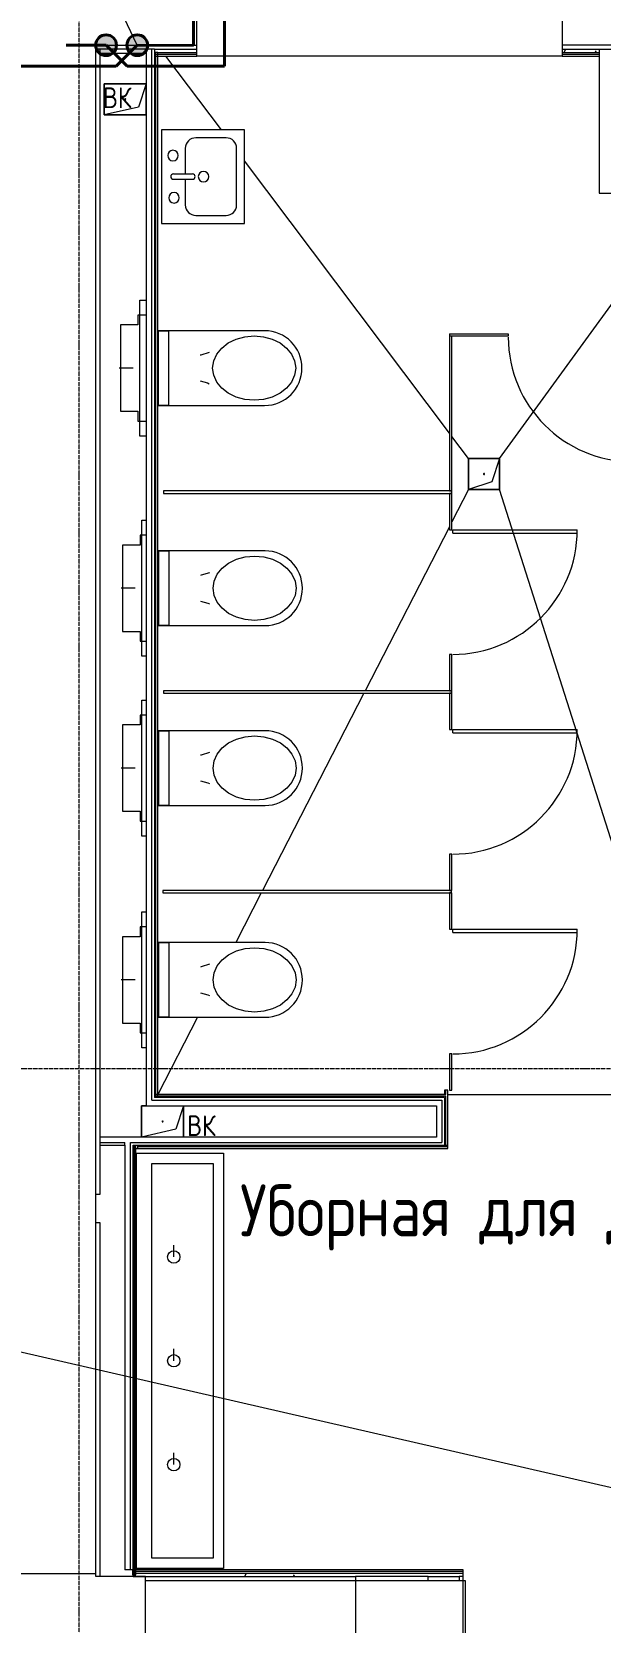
# Model space of a CAD drawing. Header units: millimetres. Extents: x -3929 to 624051, y 52832 to 514950.
# Drawn here: x 177970 to 180709, y 422649 to 430307 of the extents above; entities that cross this region are included whole.
import ezdxf
from ezdxf import colors
from ezdxf.entities.mleader import LeaderData, LeaderLine
from ezdxf.math import Vec2, Vec3

# ---------------------------------------------------------------- set-up
doc = ezdxf.new("R2010")
doc.units = ezdxf.units.MM
for name, pattern in [('ADSK_Линия сетки', [25, 20, -2.5, 0, -2.5]), ('ADSK_Штриховая_ш2 п1', [3, 2, -1]), ('Hidden', [7.14375, 4.7625, -2.38125])]:
    doc.linetypes.add(name, pattern=pattern)
for name, color, linetype, lineweight in [('Аннотация', 7, 'Continuous', 18), ('Двери', 7, 'Continuous', 9), ('Двери открывание', 7, 'Continuous', 9), ('Марки помещений', 7, 'Continuous', 20), ('Обобщенные модели', 7, 'Continuous', 18), ('ОВ-ТЕКСТ', 7, 'Continuous', 25), ('Оси', 253, 'Continuous', 9), ('Перекрытие', 7, 'Continuous', 18), ('Сантехника', 7, 'Continuous', 18), ('Стены внутренние', 7, 'Continuous', 18), ('Стены несущие', 7, 'Continuous', 30), ('Стены отделка', 7, 'Continuous', 30), ('Стены штриховка', 7, 'Continuous', 9)]:
    doc.layers.add(name, color=color, linetype=linetype, lineweight=lineweight)
doc.layers.add('стояки', color=7, linetype='Continuous')
doc.layers.add('т11.1', color=1, linetype='Continuous', true_color=0xff0000)
doc.layers.add('т21.1', color=5, linetype='Continuous', true_color=0x0000ff)
doc.styles.add('GOST Common_2', font='GOST_Common.ttf', dxfattribs={"width": 0.9, "height": 250})
doc.styles.add('GOST Common_4', font='GOST_Common.ttf', dxfattribs={"width": 0.9, "height": 200})
doc.styles.add('СТИЛЬ', font='simplex.shx', dxfattribs={"width": 0.65})

# ---------------------------------------------------------------- blocks, each defined once
blk = doc.blocks.new('4 этаж')
at = {"layer": 'Двери', "color": 253, "lineweight": 0}
for p, q in [((370737.5, 17678.1), (370737.5, 17694.1)), ((370737.5, 17694.1), (371337.5, 17694.1)), ((371337.5, 17678.1), (371337.5, 17694.1)), ((370737.5, 17678.1), (371337.5, 17678.1)), ((370737.5, 16716.1), (370737.5, 16732.1)), ((370737.5, 16732.1), (371337.5, 16732.1)), ((370737.5, 16716.1), (371337.5, 16716.1)), ((371337.5, 16716.1), (371337.5, 16732.1)), ((370737.5, 15754.1), (370737.5, 15770.1)), ((370737.5, 15770.1), (371337.5, 15770.1)), ((370737.5, 15754.1), (371337.5, 15754.1)), ((371337.5, 15754.1), (371337.5, 15770.1))]:
    blk.add_line(p, q, dxfattribs=at)
at = {"layer": 'Двери открывание', "color": 253, "lineweight": 0}
for centre, start, end in [((371605.2, 18622.1), 180, 270), ((370737.5, 17694.1), 270, 0), ((370737.5, 16732.1), 270, 0), ((370737.5, 15770.1), 270, 0)]:
    blk.add_arc(centre, 600, start, end, dxfattribs=at)
at = {"layer": 'Обобщенные модели', "color": 253, "lineweight": 0}
for p, q in [((369058.5, 19692), (369058.5, 19842)), ((369058.5, 19842), (369260.9, 19842)), ((369260.9, 19842), (369058.5, 19842)), ((369058.5, 19842), (369058.5, 19692)), ((369260.9, 19842), (369223.4, 19729.5)), ((369260.9, 19842), (369260.9, 19692)), ((369260.9, 19692), (369260.9, 19842)), ((369223.4, 19729.5), (369058.5, 19692)), ((369260.9, 19692), (369058.5, 19692)), ((369058.5, 19692), (369260.9, 19692)), ((370721.5, 18638.1), (370721.5, 17881.1)), ((370721.5, 18638.1), (371005.2, 18638.1)), ((370733.5, 18626.1), (370721.5, 18626.1)), ((371005.2, 18626.1), (370721.5, 18626.1)), ((370733.5, 17881.1), (370733.5, 18626.1)), ((371005.2, 18638.1), (371005.2, 18626.1)), ((370813.5, 17887.5), (370813.5, 18037.5)), ((370813.5, 18037.5), (370963.5, 18037.5)), ((370963.5, 18037.5), (370813.5, 18037.5)), ((370813.5, 18037.5), (370813.5, 17887.5)), ((370963.5, 18037.5), (370926, 17925)), ((370963.5, 18037.5), (370963.5, 17887.5)), ((370963.5, 17887.5), (370963.5, 18037.5)), ((370926, 17925), (370813.5, 17887.5)), ((370733.5, 17881.1), (369343.5, 17881.1)), ((369343.5, 17881.1), (369343.5, 17869.1)), ((369343.5, 17869.1), (370733.5, 17869.1)), ((370721.5, 17881.1), (370733.5, 17881.1)), ((370733.5, 17869.1), (370721.5, 17869.1)), ((370721.5, 17869.1), (370721.5, 17694.1)), ((370733.5, 17869.1), (370733.5, 17881.1)), ((370733.5, 17694.1), (370733.5, 17869.1)), ((370963.5, 17887.5), (370813.5, 17887.5)), ((370813.5, 17887.5), (370963.5, 17887.5)), ((370721.5, 17694.1), (370733.5, 17694.1)), ((370733.5, 17094.1), (370721.5, 17094.1)), ((370721.5, 17094.1), (370721.5, 16919.1)), ((370733.5, 16919.1), (370733.5, 17094.1)), ((370733.5, 16919.1), (369343.5, 16919.1)), ((369343.5, 16919.1), (369343.5, 16907.1)), ((369343.5, 16907.1), (370733.5, 16907.1)), ((370721.5, 16919.1), (370733.5, 16919.1)), ((370733.5, 16907.1), (370721.5, 16907.1)), ((370721.5, 16907.1), (370721.5, 16732.1)), ((370733.5, 16907.1), (370733.5, 16919.1)), ((370733.5, 16732.1), (370733.5, 16907.1)), ((370721.5, 16732.1), (370733.5, 16732.1)), ((370733.5, 16132.1), (370721.5, 16132.1)), ((370721.5, 16132.1), (370721.5, 15957.1)), ((370733.5, 15957.1), (370733.5, 16132.1)), ((370731.5, 15957.1), (369341.5, 15957.1)), ((369341.5, 15957.1), (369341.5, 15945.1)), ((369341.5, 15945.1), (370731.5, 15945.1)), ((370721.5, 15957.1), (370733.5, 15957.1)), ((370733.5, 15945.1), (370721.5, 15945.1)), ((370721.5, 15945.1), (370721.5, 15770.1)), ((370731.5, 15945.1), (370731.5, 15957.1)), ((370733.5, 15770.1), (370733.5, 15945.1)), ((370721.5, 15770.1), (370733.5, 15770.1)), ((370733.5, 15170.1), (370721.5, 15170.1)), ((370721.5, 15170.1), (370721.5, 14995.1)), ((370733.5, 14995.1), (370733.5, 15170.1)), ((370721.5, 14995.1), (370733.5, 14995.1)), ((369238.5, 14770.1), (369238.5, 14920.1)), ((369238.5, 14920.1), (369261.1, 14920.1)), ((369261.1, 14920.1), (369238.5, 14920.1)), ((369238.5, 14920.1), (369238.5, 14770.1)), ((369440.9, 14920.1), (369403.4, 14807.6)), ((369440.9, 14920.1), (369440.9, 14770.1)), ((369440.9, 14770.1), (369440.9, 14920.1)), ((369403.4, 14807.6), (369238.5, 14770.1))]:
    blk.add_line(p, q, dxfattribs=at)
for centre, start, end in [((369159.7, 19767), 0, 180), ((369159.7, 19767), 120, 180), ((369159.7, 19767), 180, 0), ((369159.7, 19767), 240, 345), ((369159.7, 19767), 15, 90), ((370888.5, 17962.5), 0, 180), ((370888.5, 17962.5), 120, 180), ((370888.5, 17962.5), 180, 0), ((370888.5, 17962.5), 240, 345), ((370888.5, 17962.5), 15, 90), ((369339.7, 14845.1), 0, 180), ((369339.7, 14845.1), 120, 180), ((369339.7, 14845.1), 180, 0), ((369339.7, 14845.1), 240, 345), ((369339.7, 14845.1), 15, 90)]:
    blk.add_arc(centre, 2.5, start, end, dxfattribs=at)
at = {"layer": 'Оси', "color": 253, "linetype": 'ADSK_Линия сетки', "lineweight": 0}
for p, q in [((368938.1, -2196.5), (368938.1, 23921.3)), ((351673.8, 15100), (417903.5, 15100))]:
    blk.add_line(p, q, dxfattribs=at)
at = {"layer": 'Перекрытие', "color": 253, "lineweight": 0}
for p, q in [((369261.2, 19987.5), (369038.5, 19987.5)), ((369623.1, 19619.5), (369356, 19974.5)), ((370721.5, 18159.8), (369734.6, 19471.4)), ((370963.5, 18037.5), (371890.5, 19314.5)), ((370813.5, 18037.5), (370733.5, 18143.8)), ((370813.5, 17887.5), (370733.5, 17731.9)), ((371890.5, 14975.1), (370963.5, 17887.5)), ((370721.5, 17708.6), (370315.6, 16919.1)), ((370309.5, 16907.1), (369821, 15957.1)), ((369814.9, 15945.1), (369692.3, 15706.6)), ((369507.2, 15346.6), (369316.1, 14975.1)), ((370713.5, 14975.1), (371890.5, 14975.1)), ((369210.5, 14715.1), (369218.5, 14715.1)), ((370269.6, 12633.3), (369257, 12633.3)), ((370798.5, 12633.3), (370788.1, 12633.3)), ((370798.5, 12333.3), (370798.5, 12633.3))]:
    blk.add_line(p, q, dxfattribs=at)
at = {"layer": 'Сантехника', "color": 253, "lineweight": 0}
for p, q in [((369334.6, 19619.5), (369334.6, 19169.5)), ((369734.6, 19619.5), (369334.6, 19619.5)), ((369734.6, 19619.5), (369334.6, 19619.5)), ((369334.6, 19619.5), (369334.6, 19169.5)), ((369734.6, 19169.5), (369734.6, 19619.5)), ((369734.6, 19169.5), (369734.6, 19619.5)), ((369448.9, 19530.6), (369448.9, 19407.2)), ((369645.7, 19581.4), (369499.7, 19581.4)), ((369696.5, 19258.4), (369696.5, 19530.6)), ((369391.7, 19407.2), (369483.8, 19407.2)), ((369391.7, 19381.8), (369483.8, 19381.8)), ((369448.9, 19381.8), (369448.9, 19258.4)), ((369334.6, 19169.5), (369734.6, 19169.5)), ((369334.6, 19169.5), (369734.6, 19169.5)), ((369499.7, 19207.6), (369645.7, 19207.6)), ((369230.1, 18145), (369230.1, 18800)), ((369230.1, 18800), (369261.1, 18800)), ((369221.1, 18727.5), (369221.1, 18680.5)), ((369261.1, 18727.5), (369221.1, 18727.5)), ((369136.1, 18680.5), (369136.1, 18264.5)), ((369221.1, 18680.5), (369136.1, 18680.5)), ((369831.3, 18652.5), (369318.3, 18652.5)), ((369318.3, 18652.5), (369318.3, 18292.5)), ((369318.3, 18292.5), (369318.3, 18652.5)), ((369318.3, 18652.5), (369368.3, 18652.5)), ((369368.3, 18652.5), (369368.3, 18292.5)), ((369656.1, 18593.7), (369694, 18612.2)), ((369694, 18612.2), (369736.3, 18623.6)), ((369736.3, 18623.6), (369780.8, 18627.5)), ((369780.8, 18627.5), (369825.3, 18623.6)), ((369825.3, 18623.6), (369867.5, 18612.2)), ((369867.5, 18612.2), (369905.5, 18593.7)), ((369318.3, 18572.5), (369317.3, 18572.5)), ((369317.3, 18572.5), (369317.3, 18552.5)), ((369317.3, 18572.5), (369317.3, 18552.5)), ((369317.3, 18552.5), (369318.3, 18552.5)), ((369523.1, 18534.8), (369520.5, 18534.3)), ((369564.5, 18547.5), (369523.1, 18534.8)), ((369585.8, 18507), (369600.6, 18539.8)), ((369600.6, 18539.8), (369624.4, 18569.2)), ((369624.4, 18569.2), (369656.1, 18593.7)), ((369905.5, 18593.7), (369937.1, 18569.2)), ((369937.1, 18569.2), (369960.9, 18539.8)), ((369960.9, 18539.8), (369975.7, 18507)), ((369197.8, 18472.5), (369129.8, 18472.5)), ((369318.3, 18527.5), (369317.3, 18527.5)), ((369317.3, 18527.5), (369317.3, 18417.5)), ((369317.3, 18527.5), (369317.3, 18525.7)), ((369580.8, 18472.5), (369585.8, 18507)), ((369585.8, 18438), (369580.8, 18472.5)), ((369975.7, 18507), (369980.8, 18472.5)), ((369980.8, 18472.5), (369975.7, 18438)), ((369317.3, 18419.4), (369317.3, 18417.5)), ((369317.3, 18417.5), (369318.3, 18417.5)), ((369318.3, 18392.5), (369317.3, 18392.5)), ((369317.3, 18392.5), (369317.3, 18372.5)), ((369317.3, 18392.5), (369317.3, 18372.5)), ((369520.5, 18410.8), (369555.9, 18400.9)), ((369555.9, 18400.9), (369564.5, 18397.5)), ((369600.6, 18405.3), (369585.8, 18438)), ((369624.4, 18375.9), (369600.6, 18405.3)), ((369960.9, 18405.3), (369937.1, 18375.9)), ((369975.7, 18438), (369960.9, 18405.3)), ((369317.3, 18372.5), (369318.3, 18372.5)), ((369656.1, 18351.3), (369624.4, 18375.9)), ((369694, 18332.9), (369656.1, 18351.3)), ((369736.3, 18321.4), (369694, 18332.9)), ((369780.8, 18317.5), (369736.3, 18321.4)), ((369825.3, 18321.4), (369780.8, 18317.5)), ((369867.5, 18332.9), (369825.3, 18321.4)), ((369905.5, 18351.3), (369867.5, 18332.9)), ((369937.1, 18375.9), (369905.5, 18351.3)), ((369136.1, 18264.5), (369221.1, 18264.5)), ((369221.1, 18264.5), (369221.1, 18217.5)), ((369318.3, 18292.5), (369831.3, 18292.5)), ((369368.3, 18292.5), (369318.3, 18292.5)), ((369221.1, 18217.5), (369261.1, 18217.5)), ((369261.1, 18145), (369230.1, 18145)), ((369240.1, 17085), (369240.1, 17740)), ((369240.1, 17740), (369261.1, 17740)), ((369146.1, 17620.5), (369146.1, 17204.5)), ((369231.1, 17620.5), (369146.1, 17620.5)), ((369231.1, 17667.5), (369231.1, 17620.5)), ((369261.1, 17667.5), (369231.1, 17667.5)), ((369833.2, 17592.5), (369320.1, 17592.5)), ((369320.1, 17592.5), (369320.1, 17232.5)), ((369320.1, 17232.5), (369320.1, 17592.5)), ((369320.1, 17592.5), (369370.1, 17592.5)), ((369370.1, 17592.5), (369370.1, 17232.5)), ((369657.9, 17533.7), (369695.9, 17552.2)), ((369695.9, 17552.2), (369738.1, 17563.6)), ((369738.1, 17563.6), (369782.6, 17567.5)), ((369782.6, 17567.5), (369827.1, 17563.6)), ((369827.1, 17563.6), (369869.4, 17552.2)), ((369869.4, 17552.2), (369907.3, 17533.7)), ((369320.1, 17512.5), (369319.1, 17512.5)), ((369319.1, 17512.5), (369319.1, 17492.5)), ((369319.1, 17512.5), (369319.1, 17492.5)), ((369319.1, 17492.5), (369320.1, 17492.5)), ((369320.1, 17467.5), (369319.1, 17467.5)), ((369319.1, 17467.5), (369319.1, 17357.5)), ((369319.1, 17467.5), (369319.1, 17465.7)), ((369525, 17474.8), (369522.4, 17474.3)), ((369566.4, 17487.5), (369525, 17474.8)), ((369587.7, 17447), (369602.4, 17479.8)), ((369602.4, 17479.8), (369626.3, 17509.2)), ((369626.3, 17509.2), (369657.9, 17533.7)), ((369907.3, 17533.7), (369939, 17509.2)), ((369939, 17509.2), (369962.8, 17479.8)), ((369962.8, 17479.8), (369977.6, 17447)), ((369207.8, 17412.5), (369139.8, 17412.5)), ((369582.6, 17412.5), (369587.7, 17447)), ((369587.7, 17378), (369582.6, 17412.5)), ((369977.6, 17447), (369982.6, 17412.5)), ((369982.6, 17412.5), (369977.6, 17378)), ((369319.1, 17359.4), (369319.1, 17357.5)), ((369319.1, 17357.5), (369320.1, 17357.5)), ((369320.1, 17332.5), (369319.1, 17332.5)), ((369319.1, 17332.5), (369319.1, 17312.5)), ((369319.1, 17332.5), (369319.1, 17312.5)), ((369319.1, 17312.5), (369320.1, 17312.5)), ((369522.4, 17350.8), (369557.8, 17340.9)), ((369557.8, 17340.9), (369566.4, 17337.5)), ((369602.4, 17345.3), (369587.7, 17378)), ((369626.3, 17315.9), (369602.4, 17345.3)), ((369657.9, 17291.3), (369626.3, 17315.9)), ((369939, 17315.9), (369907.3, 17291.3)), ((369962.8, 17345.3), (369939, 17315.9)), ((369977.6, 17378), (369962.8, 17345.3)), ((369320.1, 17232.5), (369833.2, 17232.5)), ((369370.1, 17232.5), (369320.1, 17232.5)), ((369695.9, 17272.9), (369657.9, 17291.3)), ((369738.1, 17261.4), (369695.9, 17272.9)), ((369782.6, 17257.5), (369738.1, 17261.4)), ((369827.1, 17261.4), (369782.6, 17257.5)), ((369869.4, 17272.9), (369827.1, 17261.4)), ((369907.3, 17291.3), (369869.4, 17272.9)), ((369146.1, 17204.5), (369231.1, 17204.5)), ((369231.1, 17204.5), (369231.1, 17157.5)), ((369231.1, 17157.5), (369261.1, 17157.5)), ((369261.1, 17085), (369240.1, 17085)), ((369240.1, 16219.1), (369240.1, 16874.1)), ((369240.1, 16874.1), (369261.1, 16874.1)), ((369231.1, 16801.6), (369231.1, 16754.6)), ((369261.1, 16801.6), (369231.1, 16801.6)), ((369146.1, 16754.6), (369146.1, 16338.6)), ((369231.1, 16754.6), (369146.1, 16754.6)), ((369833.2, 16726.6), (369320.1, 16726.6)), ((369320.1, 16726.6), (369320.1, 16366.6)), ((369320.1, 16366.6), (369320.1, 16726.6)), ((369320.1, 16726.6), (369370.1, 16726.6)), ((369370.1, 16726.6), (369370.1, 16366.6)), ((369695.9, 16686.3), (369738.1, 16697.8)), ((369738.1, 16697.8), (369782.6, 16701.6)), ((369782.6, 16701.6), (369827.1, 16697.8)), ((369827.1, 16697.8), (369869.4, 16686.3)), ((369320.1, 16646.6), (369319.1, 16646.6)), ((369319.1, 16646.6), (369319.1, 16626.6)), ((369319.1, 16646.6), (369319.1, 16626.6)), ((369319.1, 16626.6), (369320.1, 16626.6)), ((369566.4, 16621.6), (369525, 16608.9)), ((369602.4, 16613.9), (369626.3, 16643.3)), ((369626.3, 16643.3), (369657.9, 16667.8)), ((369657.9, 16667.8), (369695.9, 16686.3)), ((369869.4, 16686.3), (369907.3, 16667.8)), ((369907.3, 16667.8), (369939, 16643.3)), ((369939, 16643.3), (369962.8, 16613.9)), ((369207.8, 16546.6), (369139.8, 16546.6)), ((369320.1, 16601.6), (369319.1, 16601.6)), ((369319.1, 16601.6), (369319.1, 16491.6)), ((369319.1, 16601.6), (369319.1, 16599.8)), ((369525, 16608.9), (369522.4, 16608.4)), ((369582.6, 16546.6), (369587.7, 16581.1)), ((369587.7, 16512.2), (369582.6, 16546.6)), ((369587.7, 16581.1), (369602.4, 16613.9)), ((369962.8, 16613.9), (369977.6, 16581.1)), ((369977.6, 16581.1), (369982.6, 16546.6)), ((369982.6, 16546.6), (369977.6, 16512.2)), ((369319.1, 16493.5), (369319.1, 16491.6)), ((369319.1, 16491.6), (369320.1, 16491.6)), ((369320.1, 16466.6), (369319.1, 16466.6)), ((369319.1, 16466.6), (369319.1, 16446.6)), ((369319.1, 16466.6), (369319.1, 16446.6)), ((369522.4, 16484.9), (369557.8, 16475)), ((369557.8, 16475), (369566.4, 16471.7)), ((369602.4, 16479.4), (369587.7, 16512.2)), ((369626.3, 16450), (369602.4, 16479.4)), ((369962.8, 16479.4), (369939, 16450)), ((369977.6, 16512.2), (369962.8, 16479.4)), ((369319.1, 16446.6), (369320.1, 16446.6)), ((369657.9, 16425.5), (369626.3, 16450)), ((369695.9, 16407), (369657.9, 16425.5)), ((369738.1, 16395.5), (369695.9, 16407)), ((369782.6, 16391.6), (369738.1, 16395.5)), ((369827.1, 16395.5), (369782.6, 16391.6)), ((369869.4, 16407), (369827.1, 16395.5)), ((369907.3, 16425.5), (369869.4, 16407)), ((369939, 16450), (369907.3, 16425.5)), ((369146.1, 16338.6), (369231.1, 16338.6)), ((369231.1, 16338.6), (369231.1, 16291.6)), ((369320.1, 16366.6), (369833.2, 16366.6)), ((369370.1, 16366.6), (369320.1, 16366.6)), ((369231.1, 16291.6), (369261.1, 16291.6)), ((369261.1, 16219.1), (369240.1, 16219.1)), ((369240.1, 15199.1), (369240.1, 15854.1)), ((369240.1, 15854.1), (369261.1, 15854.1)), ((369231.1, 15781.6), (369231.1, 15734.6)), ((369261.1, 15781.6), (369231.1, 15781.6)), ((369146.1, 15734.6), (369146.1, 15318.6)), ((369231.1, 15734.6), (369146.1, 15734.6)), ((369833.2, 15706.6), (369320.1, 15706.6)), ((369320.1, 15706.6), (369320.1, 15346.6)), ((369320.1, 15346.6), (369320.1, 15706.6)), ((369320.1, 15706.6), (369370.1, 15706.6)), ((369370.1, 15706.6), (369370.1, 15346.6)), ((369320.1, 15626.6), (369319.1, 15626.6)), ((369319.1, 15626.6), (369319.1, 15606.6)), ((369319.1, 15626.6), (369319.1, 15606.6)), ((369602.4, 15593.9), (369626.3, 15623.3)), ((369626.3, 15623.3), (369657.9, 15647.8)), ((369657.9, 15647.8), (369695.9, 15666.3)), ((369695.9, 15666.3), (369738.1, 15677.8)), ((369738.1, 15677.8), (369782.6, 15681.6)), ((369782.6, 15681.6), (369827.1, 15677.8)), ((369827.1, 15677.8), (369869.4, 15666.3)), ((369869.4, 15666.3), (369907.3, 15647.8)), ((369907.3, 15647.8), (369939, 15623.3)), ((369939, 15623.3), (369962.8, 15593.9)), ((369319.1, 15606.6), (369320.1, 15606.6)), ((369320.1, 15581.6), (369319.1, 15581.6)), ((369319.1, 15581.6), (369319.1, 15471.6)), ((369319.1, 15581.6), (369319.1, 15579.8)), ((369525, 15588.9), (369522.4, 15588.4)), ((369566.4, 15601.6), (369525, 15588.9)), ((369582.6, 15526.6), (369587.7, 15561.1)), ((369587.7, 15561.1), (369602.4, 15593.9)), ((369962.8, 15593.9), (369977.6, 15561.1)), ((369977.6, 15561.1), (369982.6, 15526.6)), ((369207.8, 15526.6), (369139.8, 15526.6)), ((369319.1, 15473.5), (369319.1, 15471.6)), ((369319.1, 15471.6), (369320.1, 15471.6)), ((369587.7, 15492.2), (369582.6, 15526.6)), ((369602.4, 15459.4), (369587.7, 15492.2)), ((369977.6, 15492.2), (369962.8, 15459.4)), ((369982.6, 15526.6), (369977.6, 15492.2)), ((369320.1, 15446.6), (369319.1, 15446.6)), ((369319.1, 15446.6), (369319.1, 15426.6)), ((369319.1, 15446.6), (369319.1, 15426.6)), ((369319.1, 15426.6), (369320.1, 15426.6)), ((369522.4, 15464.9), (369557.8, 15455)), ((369557.8, 15455), (369566.4, 15451.7)), ((369626.3, 15430), (369602.4, 15459.4)), ((369657.9, 15405.5), (369626.3, 15430)), ((369695.9, 15387), (369657.9, 15405.5)), ((369907.3, 15405.5), (369869.4, 15387)), ((369939, 15430), (369907.3, 15405.5)), ((369962.8, 15459.4), (369939, 15430)), ((369146.1, 15318.6), (369231.1, 15318.6)), ((369231.1, 15318.6), (369231.1, 15271.6)), ((369320.1, 15346.6), (369833.2, 15346.6)), ((369370.1, 15346.6), (369320.1, 15346.6)), ((369738.1, 15375.5), (369695.9, 15387)), ((369782.6, 15371.6), (369738.1, 15375.5)), ((369827.1, 15375.5), (369782.6, 15371.6)), ((369869.4, 15387), (369827.1, 15375.5)), ((369231.1, 15271.6), (369261.1, 15271.6)), ((369261.1, 15199.1), (369240.1, 15199.1)), ((369213.5, 14692.6), (369633.5, 14692.6)), ((369213.5, 12692.6), (369213.5, 14692.6)), ((369288.5, 14642.6), (369583.5, 14642.6)), ((369288.5, 12742.6), (369288.5, 14642.6)), ((369583.5, 14642.6), (369583.5, 12742.6)), ((369633.5, 14692.6), (369633.5, 12692.6)), ((369393.5, 14192.6), (369393.5, 14249.6)), ((369393.5, 13692.6), (369393.5, 13749.6)), ((369393.5, 13192.6), (369393.5, 13249.6)), ((369583.5, 12742.6), (369288.5, 12742.6)), ((369633.5, 12692.6), (369213.5, 12692.6))]:
    blk.add_line(p, q, dxfattribs=at)
for centre in [(369393.5, 14192.6), (369393.5, 13692.6), (369393.5, 13192.6)]:
    blk.add_circle(centre, 30, dxfattribs=at)
for centre, radius, start, end in [((369499.7, 19530.6), 50.8, 90, 180), ((369645.7, 19530.6), 50.8, 0, 90), ((369389.6, 19496.1), 25.4, 90, 270), ((369389.6, 19496.1), 25.4, 270, 90), ((369391.7, 19394.5), 12.7, 90, 270), ((369483.8, 19394.5), 12.7, 270, 90), ((369536.9, 19394.5), 25.4, 90, 270), ((369536.9, 19394.5), 25.4, 270, 90), ((369394.8, 19292.9), 25.4, 90, 270), ((369394.8, 19292.9), 25.4, 270, 90), ((369499.7, 19258.4), 50.8, 180, 270), ((369645.7, 19258.4), 50.8, 270, 0), ((369831.3, 18472.5), 180, 270, 90), ((369833.2, 17412.5), 180, 270, 90), ((369833.2, 16546.6), 180, 270, 90), ((369833.2, 15526.6), 180, 270, 90)]:
    blk.add_arc(centre, radius, start, end, dxfattribs=at)
at = {"layer": 'Стены внутренние', "color": 253, "linetype": 'Continuous', "lineweight": 0}
for p, q in [((371279.1, 20002.9), (371273.2, 19992.5)), ((371430.3, 19992.5), (371425.6, 20000.6)), ((369559.4, 12666.6), (369558.5, 12668.3)), ((369742.8, 12668.3), (369734.3, 12653.6)), ((369973.6, 12661.7), (369968.9, 12653.5))]:
    blk.add_line(p, q, dxfattribs=at)
at = {"layer": 'Стены внутренние', "color": 253, "lineweight": 0}
for p, q in [((371264.6, 19974.5), (369504.6, 19974.5)), ((369195.5, 12662.6), (369195.5, 12686.3)), ((369198.5, 12662.6), (369195.5, 12662.6))]:
    blk.add_line(p, q, dxfattribs=at)
at = {"layer": 'Стены несущие', "color": 253, "lineweight": 0}
for p, q in [((369504.6, 20027.5), (369504.6, 20437.5)), ((371264.6, 20437.5), (371264.6, 20027.5)), ((369018.5, 20027.5), (369504.6, 20027.5)), ((369018.5, 12653.8), (369018.5, 20027.5)), ((371963.5, 20027.5), (371264.6, 20027.5)), ((368128.1, 12668.8), (369018.5, 12668.8)), ((369257, 12653.8), (369018.5, 12653.8)), ((369257, 12008.8), (369257, 12653.8)), ((370788.1, 12633.3), (370269.6, 12633.3)), ((370269.6, 12633.3), (370269.6, 12253.3)), ((370788.1, 12333.3), (370788.1, 12633.3))]:
    blk.add_line(p, q, dxfattribs=at)
at = {"layer": 'Стены отделка', "color": 253, "lineweight": 0}
for p, q in [((369301.1, 20007.5), (369018.5, 20007.5)), ((369038.5, 14495.1), (369038.5, 20007.5)), ((369261.1, 20007.5), (369261.1, 14920.1)), ((369301.1, 20007.5), (369301.1, 14960.1)), ((369316.1, 19992.5), (369301.1, 19992.5)), ((369316.1, 14960.1), (369316.1, 19992.5)), ((369504.6, 19974.5), (369504.6, 20027.5)), ((371264.6, 20027.5), (371264.6, 19974.5)), ((371443.5, 20007.5), (371443.5, 19314.5)), ((369301.1, 19974.5), (369504.6, 19974.5)), ((371264.6, 19974.5), (371443.5, 19974.5)), ((371443.5, 19314.5), (371890.5, 19314.5)), ((370698.5, 14975.1), (369301.1, 14975.1)), ((370698.5, 14960.1), (369301.1, 14960.1)), ((370698.5, 14995.1), (370698.5, 14975.1)), ((370713.5, 14995.1), (370698.5, 14995.1)), ((370698.5, 14960.1), (370698.5, 14730.1)), ((370713.5, 14715.1), (370713.5, 14995.1)), ((369261.1, 14920.1), (370658.5, 14920.1)), ((370658.5, 14920.1), (370658.5, 14770.1)), ((370658.5, 14770.1), (369038.5, 14770.1)), ((369038.5, 14730.1), (369158.5, 14730.1)), ((369158.5, 14730.1), (369158.5, 12686.3)), ((369198.5, 14730.1), (370713.5, 14730.1)), ((369198.5, 12653.3), (369198.5, 14730.1)), ((369210.5, 14724.1), (369198.5, 14724.1)), ((369210.5, 12662.6), (369210.5, 14724.1)), ((369218.5, 14730.1), (369218.5, 14715.1)), ((369218.5, 14715.1), (370713.5, 14715.1)), ((369018.5, 14495.1), (369038.5, 14495.1)), ((369038.5, 14357.6), (369018.5, 14357.6)), ((369038.5, 12653.8), (369038.5, 14357.6)), ((370788.1, 12686.3), (369158.5, 12686.3)), ((369198.5, 12662.6), (369210.5, 12662.6)), ((369198.5, 12653.3), (370269.6, 12653.3)), ((370269.6, 12653.3), (370269.6, 12633.3)), ((370618.5, 12633.3), (370618.5, 12653.3)), ((370618.5, 12653.3), (370768.5, 12653.3)), ((370768.5, 12653.3), (370768.5, 12633.3)), ((370788.1, 12633.3), (370788.1, 12686.3))]:
    blk.add_line(p, q, dxfattribs=at)
at = {"layer": 'Стены штриховка', "color": 253, "lineweight": 0}
for p, q in [((369288.1, 14947.1), (369288.1, 20007.5)), ((369301.1, 20007.5), (369504.6, 20007.5)), ((369307.1, 14960.1), (369307.1, 19992.5)), ((369316.1, 19992.5), (369504.6, 19992.5)), ((371264.6, 20007.5), (371529.5, 20007.5)), ((371264.6, 19992.5), (371443.5, 19992.5)), ((369301.1, 19983.5), (369504.6, 19983.5)), ((371264.6, 19983.5), (371443.5, 19983.5)), ((369288.1, 14947.1), (370685.5, 14947.1)), ((370704.5, 14966.1), (369301.1, 14966.1)), ((370685.5, 14947.1), (370685.5, 14743.1)), ((370704.5, 14975.1), (370698.5, 14975.1)), ((370704.5, 14975.1), (370704.5, 14995.1)), ((370704.5, 14730.1), (370704.5, 14966.1)), ((369038.5, 14743.1), (369158.5, 14743.1)), ((369158.5, 14730.1), (369158.5, 14743.1)), ((369185.5, 14743.1), (370685.5, 14743.1)), ((369185.5, 12686.3), (369185.5, 14743.1)), ((369204.5, 12662.6), (369204.5, 14724.1)), ((369218.5, 14724.1), (370713.5, 14724.1)), ((370788.1, 12677.3), (369198.5, 12677.3)), ((370788.1, 12668.3), (369198.5, 12668.3)), ((370618.5, 12653.3), (370269.6, 12653.3)), ((370788.1, 12653.3), (370768.5, 12653.3))]:
    blk.add_line(p, q, dxfattribs=at)
at = {"layer": 'Аннотация', "color": 253, "lineweight": 0, "style": 'GOST Common_4', "width": 0.9}
for p in [(369052.2, 19724.4), (369457.5, 14774.6)]:
    blk.add_text('ВК', height=100, dxfattribs=at).set_placement(p)
at = {"layer": 'Марки помещений', "color": 253, "lineweight": 0, "style": 'GOST Common_2', "width": 0.9}
blk.add_text('Уборная для девочек', height=250, dxfattribs=at).set_placement((369712, 14291.7))

msp = doc.modelspace()

# ---------------------------------------------------------------- hatches: boundary and pattern name
at = {"layer": 'т11.1', "lineweight": 40}
h = msp.add_hatch(color=256, dxfattribs=at)
h.dxf.hatch_style = 1
h.paths.add_polyline_path([(178528.587, 430242.838, 1), (178428.587, 430242.838, 1)])
at = {"layer": 'т21.1', "linetype": 'ADSK_Штриховая_ш2 п1', "lineweight": 40, "ltscale": 50}
h = msp.add_hatch(color=256, dxfattribs=at)
h.dxf.hatch_style = 1
h.paths.add_polyline_path([(178378.587, 430242.838, 1), (178278.587, 430242.838, 1)])

# ---------------------------------------------------------------- linework, layer by layer
at = {"layer": 'т11.1', "lineweight": 40}
for p, q in [((178749.456, 430521.497), (178749.456, 430241.84)), ((178478.587, 430242.838), (178377.59, 430141.84)), ((178749.456, 430241.84), (178478.587, 430242.838)), ((176607.421, 430141.84), (178377.59, 430141.84))]:
    msp.add_line(p, q, dxfattribs=at)
msp.add_circle((178478.587, 430242.838), 50, dxfattribs=at)
at = {"layer": 'т21.1', "linetype": 'Hidden', "lineweight": 40, "ltscale": 100}
for p, q in [((178899.456, 430371.497), (178899.456, 430141.84)), ((176707.805, 430241.558), (178328.587, 430242.838)), ((178328.587, 430242.838), (178429.585, 430141.84)), ((178899.456, 430141.84), (178429.585, 430141.84))]:
    msp.add_line(p, q, dxfattribs=at)
at = {"layer": 'т21.1', "lineweight": 40, "ltscale": 50}
msp.add_circle((178328.587, 430242.838), 50, dxfattribs=at)

# ---------------------------------------------------------------- block references
at = {"layer": 'стояки', "color": 5, "lineweight": 40}
msp.add_blockref('4 этаж', (-190738.98, 410215.433), dxfattribs=at)

# ---------------------------------------------------------------- leaders
at = {"layer": 'ОВ-ТЕКСТ', "color": 7}
ml = msp.add_multileader_mtext('Standard', dxfattribs=at)
ml.set_content('\\A1;Ст. 5^J%%C15х2.8 ', color=7, style='СТИЛЬ')
ml.set_leader_properties(color=7, lineweight=18)
ml.build(insert=Vec2(0, 0))
ml.multileader.update_dxf_attribs({"text_left_attachment_type": 6, "text_right_attachment_type": 6, "dogleg_length": 0.36, "arrow_head_size": 0.126})
ctx = ml.context
ctx.base_point, ctx.char_height, ctx.arrow_head_size, ctx.landing_gap_size, ctx.plane_origin = Vec3(176850.355, 431706.513), 270, 0.126, 0.063, Vec3(181982.538, 427810.121)
ctx.left_attachment, ctx.right_attachment, ctx.text_align_type = 6, 6, 1
notes = []
notes.append((ctx, [(1, (1, 1, 0), (177786.733, 431706.513), (-1, 0), 0.252, [(0, [(178328.587, 430242.838), (178478.587, 430242.838)], 0, [])])]))
ctx.mtext.insert, ctx.mtext.width, ctx.mtext.alignment, ctx.mtext.flow_direction = Vec3(177318.418, 432030.513), 1404.14984, 2, 5
ml = msp.add_multileader_mtext('Standard', dxfattribs=at)
ml.set_content('\\A1;Ст. 6^J%%C15х2.8 ', color=7, style='СТИЛЬ')
ml.set_leader_properties(color=7, lineweight=18)
ml.build(insert=Vec2(0, 0))
ml.multileader.update_dxf_attribs({"text_left_attachment_type": 6, "text_right_attachment_type": 6, "dogleg_length": 0.36, "arrow_head_size": 0.126})
ctx = ml.context
ctx.base_point, ctx.char_height, ctx.arrow_head_size, ctx.landing_gap_size, ctx.plane_origin = Vec3(175457.599, 424298.085), 270, 0.126, 0.063, Vec3(184750.41, 420753.026)
ctx.left_attachment, ctx.right_attachment, ctx.text_align_type = 6, 6, 1
notes.append((ctx, [(1, (1, 1, 0), (176393.977, 424298.085), (-1, 0), 0.252, [(0, [(181246.459, 423035.742), (181246.459, 423185.742)], 0, [])])]))
ctx.mtext.insert, ctx.mtext.width, ctx.mtext.alignment, ctx.mtext.flow_direction = Vec3(175925.662, 424622.085), 1404.14984, 2, 5
for ctx, leaders in notes:
    for number, flags, end, landing, length, lines in leaders:
        leader = LeaderData()
        leader.index, (leader.has_last_leader_line, leader.has_dogleg_vector, leader.attachment_direction) = number, flags
        leader.last_leader_point, leader.dogleg_vector, leader.dogleg_length = Vec3(end), Vec3(landing), length
        for number, points, colour, breaks in lines:
            line = LeaderLine()
            line.index, line.vertices, line.color, line.breaks = number, Vec3.list(points), colors.encode_raw_color(colour), breaks
            leader.lines.append(line)
        ctx.leaders.append(leader)

doc.saveas('drawing.dxf')
